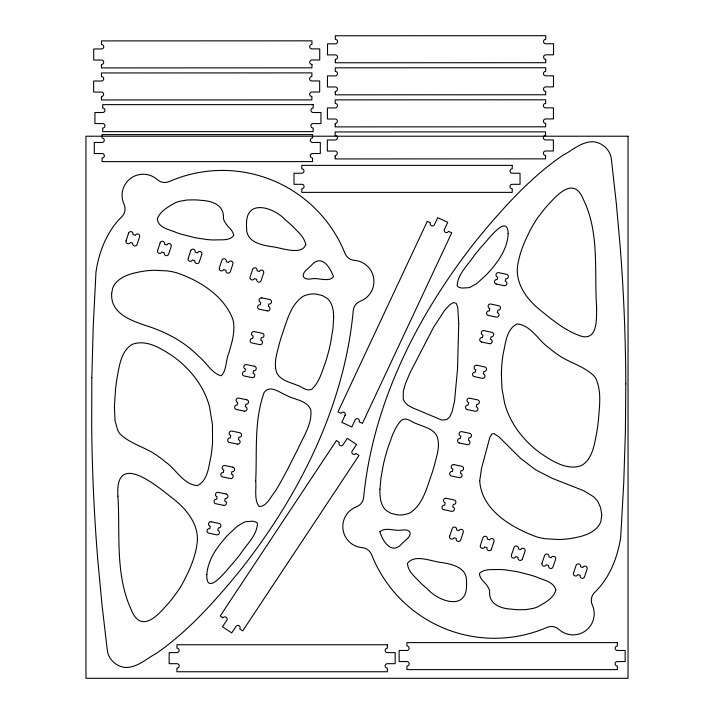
<?xml version="1.0" encoding="UTF-8"?>
<svg xmlns="http://www.w3.org/2000/svg" width="714" height="714" viewBox="0 0 714 714"><rect width="100%" height="100%" fill="white"/><g stroke="black" fill="none" stroke-linecap="round" stroke-linejoin="round"><path stroke-width="1.07" d="M126.092 240.68L128.574 233.175M157.687 250.275L160.15 242.822M188.282 258.209L190.754 250.748M157.678 250.302L157.642 250.409A2.285 2.285 0 0 0 158.999 253.291A2.285 2.285 0 0 0 161.908 252.033L164.274 252.818A2.285 2.285 0 0 0 165.853 255.567A2.285 2.285 0 0 0 168.665 254.095L171.155 246.598A2.285 2.285 0 0 0 169.771 243.661A2.285 2.285 0 0 0 166.871 244.991L164.515 244.215A2.285 2.285 0 0 0 163.06 241.359A2.285 2.285 0 0 0 160.177 242.769M126.075 240.725L126.066 240.743A2.285 2.285 0 0 0 127.422 243.652A2.285 2.285 0 0 0 130.332 242.394L132.697 243.171A2.285 2.285 0 0 0 134.268 245.928A2.285 2.285 0 0 0 137.079 244.456L139.578 236.95M188.255 258.298L188.237 258.343A2.285 2.285 0 0 0 189.603 261.226A2.285 2.285 0 0 0 192.512 259.967L194.877 260.753A2.285 2.285 0 0 0 196.448 263.502A2.285 2.285 0 0 0 199.26 262.029L201.75 254.532M252.622 269.348L250.096 276.961A2.285 2.285 0 0 0 251.471 279.817A2.285 2.285 0 0 0 254.38 278.558L256.745 279.344A2.285 2.285 0 0 0 258.316 282.092A2.285 2.285 0 0 0 261.128 280.62L263.618 273.123A2.285 2.285 0 0 0 262.243 270.187A2.285 2.285 0 0 0 259.334 271.516L256.986 270.74A2.285 2.285 0 0 0 255.523 267.884A2.285 2.285 0 0 0 252.649 269.294M449.704 536.098L452.23 528.61A2.285 2.285 0 0 1 455.05 527.146A2.285 2.285 0 0 1 456.612 529.913L458.968 530.707A2.285 2.285 0 0 1 461.887 529.458A2.285 2.285 0 0 1 463.243 532.332L460.682 539.936A2.285 2.285 0 0 1 457.772 541.382A2.285 2.285 0 0 1 456.326 538.517L453.979 537.722A2.285 2.285 0 0 1 451.061 539.043A2.285 2.285 0 0 1 449.677 536.16M491.393 549.137L493.954 541.542A2.285 2.285 0 0 0 492.598 538.668A2.285 2.285 0 0 0 489.679 539.918L487.323 539.115A2.285 2.285 0 0 0 485.761 536.357A2.285 2.285 0 0 0 482.941 537.812L480.415 545.3A2.285 2.285 0 0 0 481.771 548.245A2.285 2.285 0 0 0 484.69 546.933L487.037 547.727A2.285 2.285 0 0 0 488.483 550.583A2.285 2.285 0 0 0 491.366 549.191M511.474 555.019L514 547.531A2.285 2.285 0 0 1 516.82 546.067A2.285 2.285 0 0 1 518.382 548.834L520.738 549.628A2.285 2.285 0 0 1 523.657 548.379A2.285 2.285 0 0 1 525.013 551.253L522.452 558.848M542.024 563.105L544.559 555.617A2.285 2.285 0 0 1 547.379 554.162A2.285 2.285 0 0 1 548.941 556.92L551.297 557.723A2.285 2.285 0 0 1 554.216 556.474A2.285 2.285 0 0 1 555.572 559.339L553.011 566.943A2.285 2.285 0 0 1 550.092 568.389A2.285 2.285 0 0 1 548.647 565.524L546.299 564.729A2.285 2.285 0 0 1 543.39 566.05A2.285 2.285 0 0 1 542.006 563.168M573.556 572.914L576.082 565.426A2.285 2.285 0 0 1 578.902 563.971A2.285 2.285 0 0 1 580.464 566.729L582.82 567.532A2.285 2.285 0 0 1 585.739 566.282A2.285 2.285 0 0 1 587.095 569.156L584.534 576.751M254.443 331.644L262.136 333.215A2.285 2.285 0 0 1 263.93 335.937A2.285 2.285 0 0 1 261.262 337.722L260.762 340.141A2.285 2.285 0 0 1 262.431 342.872A2.285 2.285 0 0 1 259.744 344.603L251.935 342.997A2.285 2.285 0 0 1 250.141 340.373A2.285 2.285 0 0 1 252.694 338.481L253.193 336.044A2.285 2.285 0 0 1 251.596 333.304A2.285 2.285 0 0 1 254.282 331.608L254.3 331.617M261.922 297.916L269.66 299.505M261.824 297.899L261.851 297.908A2.285 2.285 0 0 0 259.12 299.594A2.285 2.285 0 0 0 260.717 302.334L260.217 304.771A2.285 2.285 0 0 0 257.665 306.663A2.285 2.285 0 0 0 259.459 309.278L267.197 310.876M254.407 366.228L246.598 364.631A2.285 2.285 0 0 0 243.876 366.318A2.285 2.285 0 0 0 245.464 369.058L244.964 371.494A2.285 2.285 0 0 0 242.412 373.386A2.285 2.285 0 0 0 244.206 376.001L251.953 377.599M246.669 399.733L238.904 398.144A2.285 2.285 0 0 0 236.129 399.822A2.285 2.285 0 0 0 237.726 402.562L237.226 404.999A2.285 2.285 0 0 0 234.674 406.891A2.285 2.285 0 0 0 236.468 409.506L244.206 411.103M232.791 467.152L224.955 465.546A2.285 2.285 0 0 0 222.25 467.242A2.285 2.285 0 0 0 223.839 469.982L223.339 472.418A2.285 2.285 0 0 0 220.796 474.31A2.285 2.285 0 0 0 222.589 476.925L230.327 478.523A2.285 2.285 0 0 0 233.085 476.809A2.285 2.285 0 0 0 231.416 474.078L231.916 471.651A2.285 2.285 0 0 0 234.585 469.866A2.285 2.285 0 0 0 232.835 467.17M226.07 493.981L218.243 492.374A2.285 2.285 0 0 0 215.539 494.07A2.285 2.285 0 0 0 217.127 496.81L216.628 499.247A2.285 2.285 0 0 0 214.075 501.139A2.285 2.285 0 0 0 215.869 503.754L223.616 505.351M237.289 444.072L229.542 442.475A2.285 2.285 0 0 1 227.748 439.86A2.285 2.285 0 0 1 230.301 437.968L230.8 435.531A2.285 2.285 0 0 1 229.212 432.791A2.285 2.285 0 0 1 231.889 431.095L239.743 432.702A2.285 2.285 0 0 1 241.537 435.415A2.285 2.285 0 0 1 238.878 437.2L238.378 439.628A2.285 2.285 0 0 1 240.047 442.359A2.285 2.285 0 0 1 237.351 444.081M496.292 284.047L504.138 285.698A2.285 2.285 0 0 0 506.833 284.011A2.285 2.285 0 0 0 505.253 281.262L505.762 278.826A2.285 2.285 0 0 0 508.323 276.952A2.285 2.285 0 0 0 506.547 274.328L498.809 272.686A2.285 2.285 0 0 0 496.043 274.39A2.285 2.285 0 0 0 497.703 277.13L497.185 279.549A2.285 2.285 0 0 0 494.516 281.325A2.285 2.285 0 0 0 496.239 284.02M488.412 315.436L496.257 317.087A2.285 2.285 0 0 0 498.943 315.409A2.285 2.285 0 0 0 497.363 312.652L497.881 310.224A2.285 2.285 0 0 0 500.443 308.341A2.285 2.285 0 0 0 498.658 305.717L490.929 304.084A2.285 2.285 0 0 0 488.162 305.779A2.285 2.285 0 0 0 489.813 308.519L489.304 310.938A2.285 2.285 0 0 0 486.627 312.714A2.285 2.285 0 0 0 488.358 315.418M481.593 342.033L489.438 343.684A2.285 2.285 0 0 0 492.124 342.006A2.285 2.285 0 0 0 490.545 339.248L491.062 336.821A2.285 2.285 0 0 0 493.624 334.937A2.285 2.285 0 0 0 491.839 332.313L484.11 330.68A2.285 2.285 0 0 0 481.343 332.376A2.285 2.285 0 0 0 482.994 335.116L482.486 337.535A2.285 2.285 0 0 0 479.808 339.311A2.285 2.285 0 0 0 481.539 342.015M476.934 365.291L484.663 366.925A2.285 2.285 0 0 1 486.448 369.549A2.285 2.285 0 0 1 483.887 371.432L483.369 373.859A2.285 2.285 0 0 1 484.949 376.617A2.285 2.285 0 0 1 482.262 378.295L474.417 376.644A2.285 2.285 0 0 1 472.632 373.922A2.285 2.285 0 0 1 475.31 372.146L475.819 369.727A2.285 2.285 0 0 1 474.167 366.987A2.285 2.285 0 0 1 476.863 365.273M467.313 409.577L475.167 411.228A2.285 2.285 0 0 0 477.853 409.541A2.285 2.285 0 0 0 476.274 406.793L476.791 404.356A2.285 2.285 0 0 0 479.353 402.482A2.285 2.285 0 0 0 477.568 399.858L469.839 398.216A2.285 2.285 0 0 0 467.072 399.92A2.285 2.285 0 0 0 468.723 402.651L468.214 405.079A2.285 2.285 0 0 0 465.537 406.846A2.285 2.285 0 0 0 467.268 409.55M459.397 443.037L467.251 444.688A2.285 2.285 0 0 0 469.937 443.01A2.285 2.285 0 0 0 468.357 440.252L468.875 437.825A2.285 2.285 0 0 0 471.436 435.942A2.285 2.285 0 0 0 469.651 433.318L461.922 431.684A2.285 2.285 0 0 0 459.156 433.38A2.285 2.285 0 0 0 460.807 436.12L460.298 438.539A2.285 2.285 0 0 0 457.62 440.315A2.285 2.285 0 0 0 459.343 443.019M454.024 464.653L461.753 466.287A2.285 2.285 0 0 1 463.538 468.919A2.285 2.285 0 0 1 460.976 470.794L460.459 473.221A2.285 2.285 0 0 1 462.038 475.979A2.285 2.285 0 0 1 459.352 477.657L451.507 476.006A2.285 2.285 0 0 1 449.722 473.284A2.285 2.285 0 0 1 452.399 471.517L452.908 469.089A2.285 2.285 0 0 1 451.257 466.349A2.285 2.285 0 0 1 453.952 464.635M446.321 498.327L454.05 499.961A2.285 2.285 0 0 1 455.835 502.594A2.285 2.285 0 0 1 453.274 504.468L452.756 506.895A2.285 2.285 0 0 1 454.336 509.653A2.285 2.285 0 0 1 451.65 511.331L443.805 509.68M211.371 521.809L219.109 523.442A2.285 2.285 0 0 1 220.885 526.075A2.285 2.285 0 0 1 218.323 527.949L217.815 530.386A2.285 2.285 0 0 1 219.394 533.135A2.285 2.285 0 0 1 216.699 534.813L208.854 533.171A2.285 2.285 0 0 1 207.078 530.44A2.285 2.285 0 0 1 209.746 528.672L210.264 526.245A2.285 2.285 0 0 1 208.604 523.514A2.285 2.285 0 0 1 211.308 521.8M222.143 617.217L220.215 615.95L336.446 440.52L339.293 442.403A2.231 2.231 0 0 0 339.98 445.5A2.231 2.231 0 0 0 343.068 444.768L347.316 438.369L356.545 444.483L352.279 450.909A2.231 2.231 0 0 0 352.805 454.077A2.231 2.231 0 0 0 355.956 453.444L358.955 455.434L242.733 630.864L239.726 628.873A2.231 2.231 0 0 0 239.083 625.732A2.231 2.231 0 0 0 235.968 626.481L231.702 632.907L222.482 626.794L226.722 620.395A2.231 2.231 0 0 0 226.186 617.262A2.231 2.231 0 0 0 223.063 617.833L222.143 617.217M311.938 64.43L311.938 67.839L101.504 67.91L101.504 64.492A2.231 2.231 0 0 0 103.7 62.207A2.231 2.231 0 0 0 101.388 60.038L93.704 60.038L93.704 48.971L101.415 48.963A2.231 2.231 0 0 0 103.762 46.776A2.231 2.231 0 0 0 101.495 44.509L101.495 40.903L311.929 40.832L311.938 44.438A2.231 2.231 0 0 0 309.671 46.713A2.231 2.231 0 0 0 312.018 48.9L319.729 48.891L319.738 59.967L312.054 59.967A2.231 2.231 0 0 0 309.742 62.136A2.231 2.231 0 0 0 311.938 64.43M511.447 555.081A2.285 2.285 0 0 0 512.831 557.964A2.285 2.285 0 0 0 515.749 556.643L518.096 557.438A2.285 2.285 0 0 0 519.542 560.303A2.285 2.285 0 0 0 522.425 558.901M573.529 572.985A2.285 2.285 0 0 0 574.922 575.859A2.285 2.285 0 0 0 577.831 574.547L580.179 575.332A2.285 2.285 0 0 0 581.624 578.197A2.285 2.285 0 0 0 584.507 576.805M244.277 411.121A2.285 2.285 0 0 0 246.964 409.39A2.285 2.285 0 0 0 245.304 406.659L245.803 404.231A2.285 2.285 0 0 0 248.463 402.446A2.285 2.285 0 0 0 246.723 399.76M201.776 254.461A2.285 2.285 0 0 0 200.375 251.587A2.285 2.285 0 0 0 197.466 252.926L195.118 252.14A2.285 2.285 0 0 0 193.655 249.284A2.285 2.285 0 0 0 190.781 250.703M139.596 236.887A2.285 2.285 0 0 0 138.195 234.013A2.285 2.285 0 0 0 135.294 235.352L132.938 234.567A2.285 2.285 0 0 0 131.474 231.711A2.285 2.285 0 0 0 128.6 233.13M267.268 310.885A2.285 2.285 0 0 0 269.954 309.162A2.285 2.285 0 0 0 268.286 306.431L268.785 304.003A2.285 2.285 0 0 0 271.454 302.218A2.285 2.285 0 0 0 269.713 299.523M252.015 377.617A2.285 2.285 0 0 0 254.711 375.885A2.285 2.285 0 0 0 253.042 373.154L253.541 370.727A2.285 2.285 0 0 0 256.201 368.942A2.285 2.285 0 0 0 254.461 366.246M446.25 498.31A2.285 2.285 0 0 0 443.555 500.023A2.285 2.285 0 0 0 445.206 502.763L444.697 505.191A2.285 2.285 0 0 0 442.02 506.958A2.285 2.285 0 0 0 443.751 509.662M223.678 505.369A2.285 2.285 0 0 0 226.374 503.638A2.285 2.285 0 0 0 224.705 500.907L225.205 498.479A2.285 2.285 0 0 0 227.873 496.694A2.285 2.285 0 0 0 226.124 494.008M101.442 97.943L101.442 99.96L311.884 99.898L311.875 96.479A2.231 2.231 0 0 1 309.68 94.194A2.231 2.231 0 0 1 311.991 92.026L319.676 92.017L319.667 80.95L311.956 80.95A2.231 2.231 0 0 1 309.608 78.772A2.231 2.231 0 0 1 311.875 76.496L311.875 72.89L101.433 72.953L101.433 76.559A2.231 2.231 0 0 1 103.7 78.835A2.231 2.231 0 0 1 101.352 81.021L93.641 81.021L93.65 92.088L101.326 92.088A2.231 2.231 0 0 1 103.637 94.257A2.231 2.231 0 0 1 101.442 96.551L101.442 97.943M312.518 134.598L312.518 138.007A2.231 2.231 0 0 0 310.322 140.301A2.231 2.231 0 0 0 312.634 142.47L320.309 142.47L320.309 153.537L312.607 153.537A2.231 2.231 0 0 0 310.251 155.723A2.231 2.231 0 0 0 312.518 157.999L312.518 161.605L102.084 161.605L102.084 157.999A2.231 2.231 0 0 0 104.351 155.723A2.231 2.231 0 0 0 101.995 153.537L94.284 153.537L94.284 142.47L101.968 142.47A2.231 2.231 0 0 0 104.28 140.301A2.231 2.231 0 0 0 102.084 138.007L102.084 134.598L312.518 134.598M313.16 104.637L313.16 108.055A2.231 2.231 0 0 0 310.956 110.34A2.231 2.231 0 0 0 313.276 112.509L320.952 112.517L320.952 123.584L313.241 123.584A2.231 2.231 0 0 0 310.893 125.771A2.231 2.231 0 0 0 313.16 128.038L313.16 131.644L102.718 131.644L102.718 128.038A2.231 2.231 0 0 0 104.985 125.771A2.231 2.231 0 0 0 102.637 123.584L94.926 123.584L94.926 112.517L102.611 112.509A2.231 2.231 0 0 0 104.922 110.34A2.231 2.231 0 0 0 102.718 108.055L102.718 104.637L313.16 104.637M335.143 156.919L335.143 158.936L545.585 158.865L545.576 155.456A2.231 2.231 0 0 1 543.381 153.171A2.231 2.231 0 0 1 545.692 150.993L553.377 150.993L553.368 139.926L545.657 139.926A2.231 2.231 0 0 1 543.309 137.74A2.231 2.231 0 0 1 545.576 135.473L545.576 131.867L335.134 131.929L335.134 135.535A2.231 2.231 0 0 1 337.401 137.811A2.231 2.231 0 0 1 335.053 139.998L327.342 139.998L327.351 151.065L335.027 151.065A2.231 2.231 0 0 1 337.338 153.233A2.231 2.231 0 0 1 335.143 155.527L335.143 156.919M335.205 124.87L335.205 126.887L545.639 126.815L545.639 123.406A2.231 2.231 0 0 1 543.443 121.112A2.231 2.231 0 0 1 545.755 118.943L553.439 118.935L553.43 107.868L545.719 107.868A2.231 2.231 0 0 1 543.372 105.69A2.231 2.231 0 0 1 545.639 103.414L545.63 99.808L335.196 99.88L335.196 103.485A2.231 2.231 0 0 1 337.463 105.752A2.231 2.231 0 0 1 335.116 107.939L327.405 107.939L327.414 119.006L335.089 119.015A2.231 2.231 0 0 1 337.401 121.184A2.231 2.231 0 0 1 335.205 123.468L335.205 124.87M335.268 92.811L335.268 94.828L545.701 94.757L545.701 91.347A2.231 2.231 0 0 1 543.506 89.063A2.231 2.231 0 0 1 545.817 86.885L553.493 86.885L553.493 75.818L545.782 75.818A2.231 2.231 0 0 1 543.434 73.631A2.231 2.231 0 0 1 545.692 71.364L545.692 67.759L335.259 67.821L335.259 71.427A2.231 2.231 0 0 1 337.526 73.703A2.231 2.231 0 0 1 335.178 75.889L327.467 75.889L327.467 86.956L335.152 86.956A2.231 2.231 0 0 1 337.463 89.125A2.231 2.231 0 0 1 335.268 91.41L335.268 92.811M335.33 60.752L335.33 62.77L545.764 62.707L545.764 59.289A2.231 2.231 0 0 1 543.568 57.004A2.231 2.231 0 0 1 545.88 54.835L553.555 54.826L553.555 43.759L545.844 43.759A2.231 2.231 0 0 1 543.497 41.582A2.231 2.231 0 0 1 545.755 39.306L545.755 35.7L335.321 35.771L335.321 39.377A2.231 2.231 0 0 1 337.588 41.644A2.231 2.231 0 0 1 335.241 43.831L327.53 43.831L327.53 54.898L335.214 54.898A2.231 2.231 0 0 1 337.526 57.075A2.231 2.231 0 0 1 335.33 59.36L335.33 60.752M387.381 644.742L387.381 648.16A2.231 2.231 0 0 0 385.176 650.445A2.231 2.231 0 0 0 387.497 652.614L395.172 652.623L395.172 663.69L387.461 663.69A2.231 2.231 0 0 0 385.114 665.867A2.231 2.231 0 0 0 387.381 668.143L387.381 671.749L176.938 671.749L176.938 668.143A2.231 2.231 0 0 0 179.205 665.867A2.231 2.231 0 0 0 176.858 663.69L169.147 663.69L169.147 652.623L176.831 652.614A2.231 2.231 0 0 0 179.143 650.445A2.231 2.231 0 0 0 176.938 648.16L176.938 644.742L387.381 644.742M512.233 165.371L512.233 168.781A2.231 2.231 0 0 0 510.037 171.074A2.231 2.231 0 0 0 512.349 173.243L520.033 173.243L520.033 184.31L512.322 184.31A2.231 2.231 0 0 0 509.974 186.497A2.231 2.231 0 0 0 512.233 188.773L512.233 192.378L301.799 192.378L301.799 188.773A2.231 2.231 0 0 0 304.066 186.497A2.231 2.231 0 0 0 301.719 184.31L294.007 184.31L294.007 173.243L301.683 173.243A2.231 2.231 0 0 0 303.994 171.074A2.231 2.231 0 0 0 301.799 168.781L301.799 165.371L512.233 165.371M596.627 307.154C596.297 317.168 598.43 339.096 582.686 336.651C565.899 331.537 552.047 319.72 538.642 308.823C525.406 297.765 514.089 281.102 518.087 263.055C520.479 250.078 526.066 237.905 532.314 226.365A111.795 111.795 0 0 1 537.963 217.449L543.184 210.55A143.737 143.737 0 0 1 549.048 203.776C559.455 192.369 574.431 177.322 583.347 199.402C599.724 232.702 594.146 271.338 596.627 307.154M617.369 642.609L617.369 646.018A2.231 2.231 0 0 0 615.165 648.312A2.231 2.231 0 0 0 617.485 650.481L625.161 650.481L625.161 661.548L617.449 661.548A2.231 2.231 0 0 0 615.102 663.734A2.231 2.231 0 0 0 617.369 666.01L617.369 669.616L406.926 669.616L406.926 666.01A2.231 2.231 0 0 0 409.193 663.734A2.231 2.231 0 0 0 406.846 661.548L399.135 661.548L399.135 650.481L406.81 650.481A2.231 2.231 0 0 0 409.131 648.312A2.231 2.231 0 0 0 406.926 646.018L406.926 642.609L617.369 642.609M255.71 480.897C256.513 489.206 253.898 499.282 259.003 506.458C266.643 506.761 270.481 497.024 274.783 491.955C283.735 477.871 290.785 462.69 298.47 447.91C303.727 435.897 312.348 423.616 310.795 409.952C307.136 400.242 294.927 399.938 286.93 395.601C280.174 393.012 270.106 384.168 264.144 392.477C253.907 420.492 257.129 451.498 255.71 480.897M479.728 480.665C481.245 510.082 512.161 528.039 537.017 536.99A71.186 71.186 0 0 0 546.067 538.82L559.017 539.507A94.462 94.462 0 0 0 568.799 538.784C579.42 537.106 591.611 534.875 598.591 525.861A17.136 17.136 0 0 0 600.858 521.327L601.786 515.062L600.59 507.6L597.716 501.246L593.789 496.837L583.909 490.777L552.02 478.264L535.527 469.758L520.667 458.424L499.131 437.03L494.231 433.693L491.866 434.014L489.795 437.548L481.531 468.366L479.728 480.665M501.38 374.1L501.987 388.541L504.521 402.794A78.647 78.647 0 0 0 507.913 412.942C513.277 425.946 521.996 437.405 532.466 446.732A109.233 109.233 0 0 0 540.552 453.256C552.217 461.065 567.086 470.91 581.607 465.501C592.772 458.718 594.396 444.197 596.743 432.514A241.769 241.769 0 0 0 598.386 420.635C599.367 407.025 601.75 392.379 596.279 379.402A18.867 18.867 0 0 0 593.878 375.814C583.151 365.345 567.425 362.355 555.715 353.127A85.439 85.439 0 0 1 548.87 347.807C538.231 340.426 530.957 325.022 517.079 323.96C506.324 329.056 505.664 343.425 503.191 353.644A145.879 145.879 0 0 0 501.674 367.032L501.38 374.1M91.838 377.652L91.687 425.553A1845.806 1845.806 0 0 0 97.845 560.615L102.022 605.008L107.287 650.097C108.216 659.325 116.462 666.796 125.593 667.483C137.329 667.679 146.656 658.513 156.437 653.328C184.81 633.621 208.533 608.132 230.711 581.865L240.743 569.683C299.371 495.159 344.327 406.177 353.243 310.76A10.996 10.996 0 0 1 360.302 301.201A21.143 21.143 0 0 0 354.403 260.36A10.996 10.996 0 0 1 345.032 253.479A132.152 132.152 0 0 0 169.173 181.597A10.996 10.996 0 0 1 157.383 179.687A21.143 21.143 0 0 0 124.049 204.302A10.996 10.996 0 0 1 122.406 216.119C107.136 230.738 98.862 251.685 95.962 272.355L93.213 326.95L91.838 377.652M458.736 323.522L457.513 369.084L454.532 401.188L452.203 411.353L449.811 416.744L446.75 419.653L441.689 420.055L412.38 407.703L407.846 405.213L404.535 401.893L403.24 399.019L403.303 391.254L405.373 383.909L409.997 372.824L433.559 327.333L444.438 310.545L449.856 304.691L453.452 302.575L456.103 303.245L457.71 306.886L458.736 323.522M625.803 383.846L625.402 431.747L623.759 482.441L620.716 537.017C617.708 557.67 609.328 578.572 593.977 593.111A10.996 10.996 0 0 0 592.281 604.919A21.143 21.143 0 0 1 558.812 629.355A10.996 10.996 0 0 0 547.031 627.392A132.152 132.152 0 0 1 371.557 554.582A10.996 10.996 0 0 0 362.221 547.656A21.143 21.143 0 0 1 356.536 506.779A10.996 10.996 0 0 0 363.649 497.265C373.065 401.893 418.484 313.143 477.505 238.94L487.6 226.802C509.921 200.652 533.777 175.287 562.248 155.732C572.057 150.6 581.428 141.479 593.164 141.747C602.295 142.47 610.506 149.985 611.38 159.222L616.414 204.338L620.35 248.758A1845.806 1845.806 0 0 1 625.803 383.846M114.401 406.507L115.043 420.787L117.864 430.587A18.867 18.867 0 0 0 120.282 434.166C131.073 444.572 146.807 447.482 158.57 456.648A85.439 85.439 0 0 1 165.443 461.931C176.126 469.259 183.471 484.619 197.359 485.609C208.086 480.46 208.675 466.081 211.085 455.853A145.879 145.879 0 0 0 212.54 442.457L212.442 424.562L209.505 406.712A78.647 78.647 0 0 0 206.06 396.582C200.625 383.605 191.843 372.19 181.32 362.917A109.233 109.233 0 0 0 173.207 356.447C161.498 348.691 146.584 338.918 132.081 344.416C120.952 351.252 119.408 365.782 117.123 377.474A241.769 241.769 0 0 0 115.543 389.362L114.401 406.507M117.926 496.132C120.264 533.59 114.963 573.654 130.849 608.81C139.837 632.22 154.635 619.002 166.023 605.963A143.737 143.737 0 0 0 171.851 599.153L177.036 592.227A111.795 111.795 0 0 0 182.632 583.284C189.192 570.905 195.234 557.812 197.028 543.782C199.643 526.539 188.309 511.394 175.876 500.862C160.427 488.911 114.722 448.276 117.926 496.132M333.643 317.775L332.983 328.342L330.573 343.041A190.852 190.852 0 0 1 325.861 361.123C322.228 370.807 319.685 382.026 311.759 389.201C306.556 391.861 301.799 386.488 296.997 385.167C289.822 382.186 280.682 380.526 276.827 372.967C273.301 363.471 277.05 353.252 279.29 343.889A305.878 305.878 0 0 1 281.477 336.401C286.555 322.558 289.839 305.842 302.495 296.721A18.055 18.055 0 0 1 305.681 295.221L310.072 294.177A26.623 26.623 0 0 1 315.731 294.034L322.246 295.489L326.896 298.157A14.923 14.923 0 0 1 329.154 300.424C332.974 305.306 333.599 311.795 333.643 317.775M111.679 293.383C110.143 315.508 135.392 321.88 151.743 327.556C169.057 333.67 185.435 342.836 198.349 356.054C206.266 361.918 211.46 373.368 221.304 375.778C226.936 370.004 225.562 360.177 228.891 353.002C231.979 342.14 235.709 330.6 232.871 319.274C223.785 295.596 199.465 280.406 176.304 272.686A71.186 71.186 0 0 0 167.237 270.901L154.286 270.285A94.462 94.462 0 0 0 144.505 271.052C133.902 272.793 121.719 275.086 114.793 284.136A17.136 17.136 0 0 0 112.535 288.679L111.679 293.383M379.946 489.135C379.803 495.73 380.125 502.995 384.31 508.448A14.923 14.923 0 0 0 386.56 510.733L391.192 513.42L397.698 514.91A26.623 26.623 0 0 0 403.365 514.794L407.756 513.777A18.055 18.055 0 0 0 410.952 512.295C423.652 503.236 427.026 486.546 432.184 472.73A305.878 305.878 0 0 0 434.407 465.251C436.7 455.541 441.047 444.554 436.352 434.915C431.997 428.364 423.732 426.731 416.914 423.884C411.96 422.456 406.507 416.414 401.339 420.359C394.208 427.838 391.379 438.289 387.925 447.776A190.852 190.852 0 0 0 383.115 465.823L380.928 478.184L379.946 489.135M206.819 574.583C206.025 598.305 228.391 567.862 233.059 563.096A339.534 339.534 0 0 0 240.323 554.126C246.455 544.604 256.835 535.58 257.468 523.71A2.999 2.999 0 0 0 256.531 522.353L253.051 521.211L246.482 521.577A15.44 15.44 0 0 0 244.188 522.193L237.628 525.977L228.266 534.661A127.44 127.44 0 0 0 222.241 541.498C214.459 550.94 207.667 562.088 206.819 574.583M508.145 233.648C507.672 246.616 500.576 258.227 492.49 267.937A127.44 127.44 0 0 1 486.43 274.747L477.023 283.387L470.446 287.135A15.44 15.44 0 0 1 468.143 287.733L461.574 288.063L458.102 286.903A2.999 2.999 0 0 1 457.174 285.538C457.87 273.676 468.295 264.707 474.48 255.219A339.534 339.534 0 0 1 481.789 246.285C486.341 242.296 507.592 212.013 508.145 233.648M305.788 244.545C301.71 256.264 280.004 247.196 271.115 246.58C260.664 244.92 246.178 241.671 246.607 228.185A31.8 31.8 0 0 1 246.526 223.544C246.5 198.215 274.515 207.783 285.35 219.903A127.404 127.404 0 0 1 292.213 225.91C297.408 231.407 304.218 236.762 305.788 244.545M407.435 563.444C407.935 571.762 415.7 577.403 420.858 583.159A127.404 127.404 0 0 0 427.686 589.202C438.467 601.384 466.429 611.095 466.537 585.766A31.8 31.8 0 0 0 466.474 581.125C466.983 567.639 452.506 564.31 442.073 562.596C431.818 561.748 414.798 553.404 407.435 563.444M333.474 276.648C329.154 282.583 318.685 277.55 312.161 278.781C302.558 280.557 299.978 274.81 307.841 268.669A46.356 46.356 0 0 1 311.179 265.554C321.309 253.345 330.243 267.357 333.474 276.648M379.91 531.689C382.427 541.15 391.959 555.706 402.098 543.408A46.356 46.356 0 0 0 405.463 540.311C413.352 534.215 410.809 528.458 401.188 530.181C394.449 531.136 385.265 526.843 379.91 531.689M157.33 218.886C157.892 227.953 169.994 229.596 176.706 232.702A194.967 194.967 0 0 0 182.284 234.478L195.69 237.869L207.64 239.618A99.46 99.46 0 0 0 213.772 239.984C220.18 239.395 229.694 241.359 233.817 235.361C232.88 229.854 227.213 226.704 224.785 221.867A13.593 13.593 0 0 1 223.402 218.573C224.544 205.204 212.567 200.893 201.178 200.357A84.993 84.993 0 0 0 194.904 199.875L187.22 199.982L179.491 201.321A32.282 32.282 0 0 0 174.412 203.249C167.826 207.06 160.043 211.344 157.33 218.886M555.804 589.987C553.868 598.145 545.228 602.482 538.543 606.436A32.282 32.282 0 0 1 533.456 608.337L525.718 609.64L518.034 609.711A84.993 84.993 0 0 1 511.759 609.185C500.371 608.587 488.421 604.214 489.634 590.853A13.593 13.593 0 0 0 488.269 587.56C486.02 582.526 479.255 579.197 479.496 573.333C484.574 568.442 492.865 569.861 499.381 569.495A99.46 99.46 0 0 1 505.503 569.888L517.445 571.7L530.832 575.172A194.967 194.967 0 0 1 536.401 576.974C543.14 580.036 553.877 581.633 555.804 589.987M219.403 267.732L219.368 267.821A2.285 2.285 0 0 0 220.706 270.776A2.285 2.285 0 0 0 223.625 269.517L225.981 270.303A2.285 2.285 0 0 0 227.561 273.051A2.285 2.285 0 0 0 230.372 271.579L232.862 264.073A2.285 2.285 0 0 0 231.479 261.137A2.285 2.285 0 0 0 228.578 262.475L226.222 261.69A2.285 2.285 0 0 0 224.767 258.834A2.285 2.285 0 0 0 221.884 260.253L219.403 267.732M345.058 415.352L341.801 422.304L351.823 426.999L355.09 420.019A2.231 2.231 0 0 1 358.071 418.823A2.231 2.231 0 0 1 359.16 421.831L362.426 423.366L451.739 232.818L448.472 231.291A2.231 2.231 0 0 1 445.456 232.38A2.231 2.231 0 0 1 444.474 229.319L447.74 222.34L437.727 217.645L434.46 224.598A2.231 2.231 0 0 1 431.515 225.767A2.231 2.231 0 0 1 430.372 222.813L427.284 221.358L337.972 411.907L341.069 413.352A2.231 2.231 0 0 1 344.068 412.335A2.231 2.231 0 0 1 345.058 415.352M628.043 136.213L85.957 136.213L85.957 678.3L628.043 678.3L628.043 136.213"/></g></svg>
